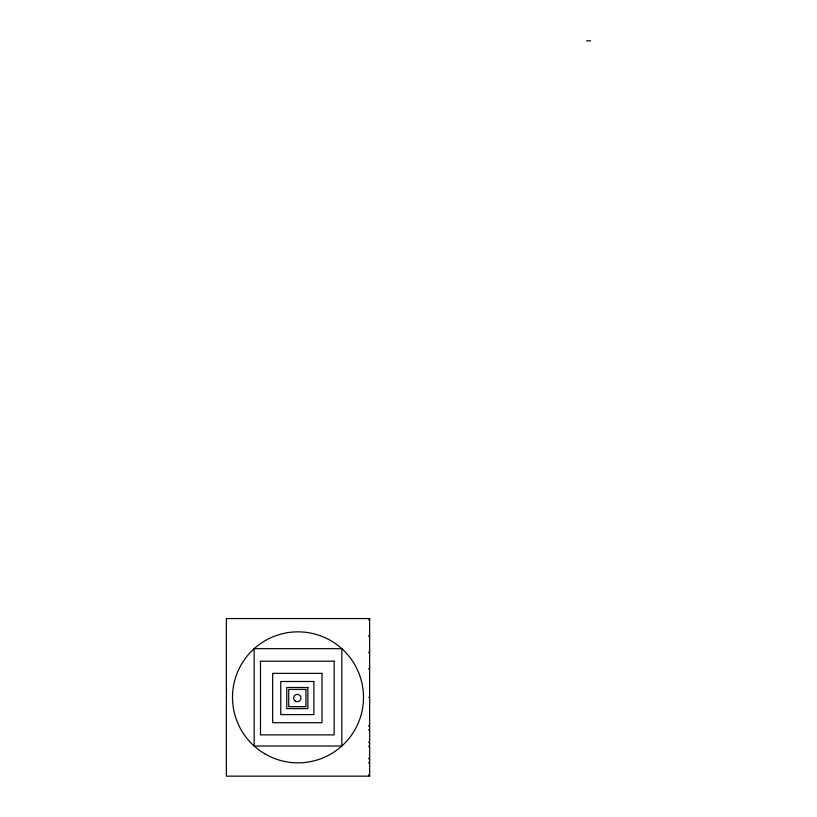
<?xml version="1.0" encoding="UTF-8"?>
<svg xmlns="http://www.w3.org/2000/svg" width="817" height="817" viewBox="0 0 817 817"><rect width="100%" height="100%" fill="white"/><g stroke="black" fill="none" stroke-linecap="round" stroke-linejoin="round"><path stroke-width="1.23" d="M368.671 620.001L369.641 618.551L226.36 618.551L226.36 776.15L369.641 776.15L369.641 618.551M368.671 636.372L369.641 634.921M368.671 652.752L369.641 651.302M368.671 669.123L369.641 667.673M586.545 40.85L590.64 40.85M368.61 697.35L369.641 697.35M368.671 725.578L369.641 727.028M368.671 729.673L369.641 731.123M368.671 741.948L369.641 743.399M368.671 746.044L369.641 747.494M368.671 758.319L369.641 759.779M368.671 762.414L369.641 763.864M368.671 774.7L369.641 776.15M341.823 648.678L254.179 648.678L254.179 746.023L341.823 746.023L341.823 648.678M334.163 661.198L260.48 661.198L260.48 734.881L334.163 734.881L334.163 661.198M322 673.371L272.653 673.371L272.653 722.708L322 722.708L322 673.371M313.881 681.49L280.772 681.49L280.772 714.599L313.881 714.599L313.881 681.49M307.866 687.495L286.777 687.495L286.777 708.584L307.866 708.584L307.866 687.495M305.936 689.425L288.707 689.425L288.707 706.654L305.936 706.654L305.936 689.425M265.249 754.071A65.493 65.493 0 0 0 363.494 697.35A65.493 65.493 0 0 0 265.249 640.63A65.493 65.493 0 0 0 265.249 754.071M295.488 701.211A3.666 3.666 0 0 0 300.993 698.045A3.666 3.666 0 0 0 295.488 694.869A3.666 3.666 0 0 0 295.488 701.211"/></g></svg>
